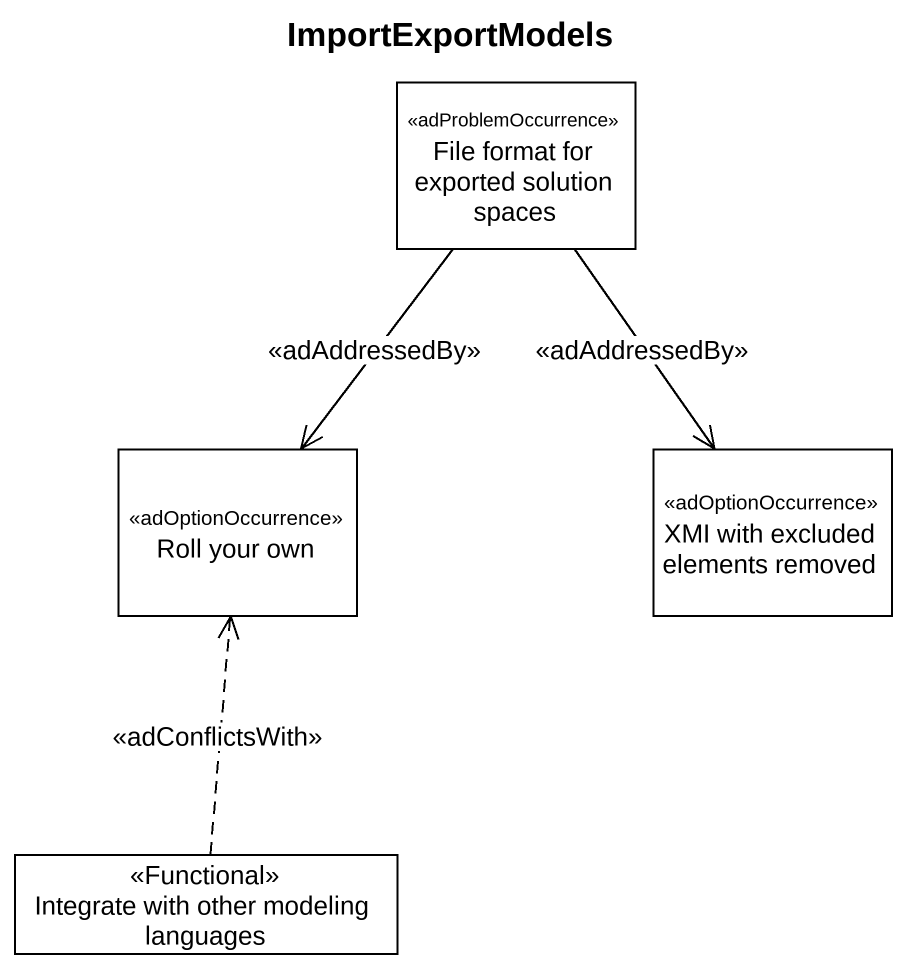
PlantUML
@startuml
title ImportExportModels
hide empty description
state "File format for exported solution spaces" as File_format_for_exported <<adProblemOccurrence>>
state "Roll your own" as Roll_your_own <<adOptionOccurrence>>
state "XMI with excluded elements removed" as XMI_with_excluded_elements <<adOptionOccurrence>>
state "Integrate with other modeling languages" as Integrate_with_other <<Functional>>
File_format_for_exported --> Roll_your_own : <<adAddressedBy>>
File_format_for_exported --> XMI_with_excluded_elements : <<adAddressedBy>>
Integrate_with_other -up[dashed]-> Roll_your_own : <<adConflictsWith>>
@enduml
